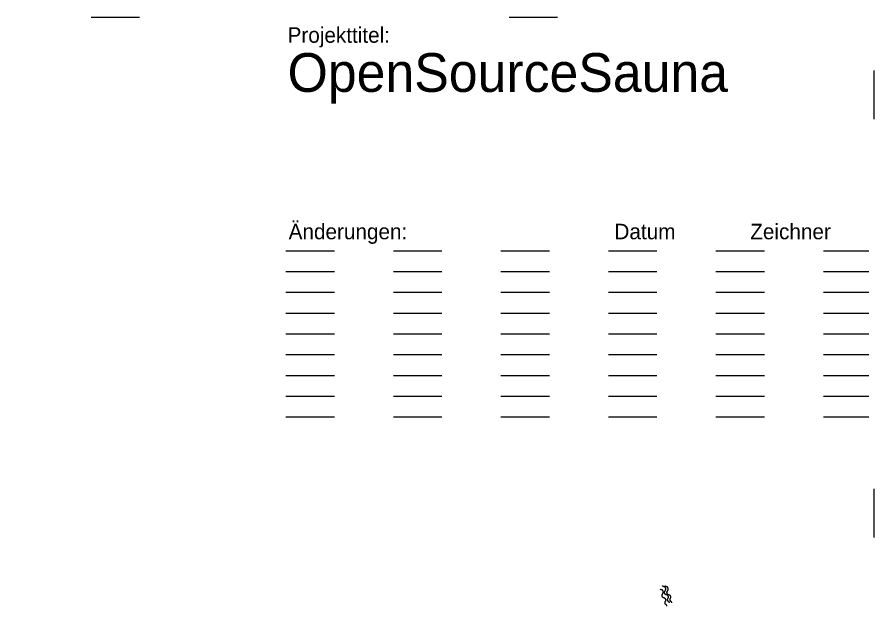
# Model space of a CAD drawing. Header units: metres. Extents: x -10.1 to 11.3, y -12.1 to -0.2.
# Drawn here: x 1.009 to 2.775, y -3.441 to -2.224 of the extents above; entities that cross this region are included whole.
import ezdxf

# ---------------------------------------------------------------- set-up
doc = ezdxf.new("R2010")
doc.units = ezdxf.units.M
doc.header["$LTSCALE"] = 0.254
doc.linetypes.add('ACAD_ISO07W100', pattern=[3, 0, -3])
doc.linetypes.add('Dash Style-5', pattern=[0.041656, 0.013885, -0.027771])
for name, color, linetype, lineweight, true_color in [('Linie ... Line-Plankopf', 7, 'ACAD_ISO07W100', 5, 0x000000), ('Linie ... Linie-Ansicht', 7, 'Continuous', 5, 0x000000), ('Linie ... Linie-Verdeckt', 7, 'Dash Style-5', 5, 0x000000)]:
    doc.layers.add(name, color=color, linetype=linetype, lineweight=lineweight, true_color=true_color)
doc.styles.add('textstyle14', font='')
doc.styles.add('textstyle15', font='')
doc.styles.add('textstyle16', font='')
doc.styles.add('textstyle17', font='')
doc.styles.get('textstyle14').set_extended_font_data('Futura Lt BT')
doc.styles.get('textstyle15').set_extended_font_data('Futura Lt BT')
doc.styles.get('textstyle16').set_extended_font_data('Futura Lt BT')
doc.styles.get('textstyle17').set_extended_font_data('Futura Lt BT')

# ---------------------------------------------------------------- blocks, each defined once
blk = doc.blocks.new('Plankopf A4 hoch')
at = {"layer": 'Linie ... Line-Plankopf'}
for p, q in [((0, -2.673), (7.527, -2.673)), ((0, -2.941), (7.527, -2.941)), ((0, -3.209), (7.527, -3.209)), ((0, -3.477), (7.527, -3.477)), ((0, -3.745), (7.527, -3.745)), ((0, -4.013), (7.527, -4.013)), ((0, -4.281), (7.527, -4.281)), ((0, -4.548), (7.527, -4.548)), ((0, -4.816), (7.527, -4.816))]:
    blk.add_line(p, q, dxfattribs=at)
at = {"layer": 'Linie ... Linie-Verdeckt', "char_height": 0.3, "attachment_point": 1}
for s, insert, style in [('\\H0.2;Projekttitel: \\P\\H0.5;OpenSourceSauna', (0.022, 0.21), 'textstyle17'), ('\\H0.2;Änderungen:                                    Datum             Zeichner', (0.036, -2.325), 'textstyle15'), ('\\H0.2;Plannummer:\\~ \\H0.499999;6\\H0.2;\\PPlaninhalt: Detail der Gehrungsstöße, Verbindungsdetail\\PMaßstab: \\~1:10\\PDatum\\~31.1.2022', (0.063, -14.102), 'textstyle16'), ('\\H0.1;Entwurfsverfasser: Josef Lehner Dipl.-Ing. (FH)\\PDownload: \\c14313472;\\Lwww.github.com/mailtosepp/OpenSourceSauna\\P\\c0;\\lHomepage: \\c14313472;\\Lwww.opensourcesauna.de\\P\\c0;\\lBüro Team-Holzkopf\\PLiebigstraße 39 \\fFutura Lt BT|b0|i1|c0|p0;Gartenhaus\\P\\fFutura Lt BT|b0|i0|c0|p0;D-80538 München ', (0.021, -16.838), 'textstyle14')]:
    blk.add_mtext(s, dxfattribs=dict(at, insert=insert, style=style))

msp = doc.modelspace()

# ---------------------------------------------------------------- linework, layer by layer
at = {"layer": 'Linie ... Line-Plankopf', "flags": 128}
msp.add_lwpolyline([(-1.4248, -2.2237), (2.7752, -2.2237), (2.7752, -5.1937), (-1.4248, -5.1937)], close=True, dxfattribs=at)
at = {"layer": 'Linie ... Linie-Ansicht', "color": 7, "linetype": 'Continuous', "lineweight": 5}
for points in [[(2.3484, -3.4368), (2.3482, -3.4349), (2.3468, -3.434), (2.3454, -3.4331), (2.3448, -3.432), (2.3442, -3.4294), (2.3455, -3.4272), (2.3469, -3.425), (2.3462, -3.423), (2.3446, -3.4206), (2.3423, -3.4201), (2.3399, -3.4197), (2.3389, -3.4176), (2.3379, -3.4148), (2.3388, -3.4133), (2.3397, -3.4118), (2.3407, -3.4099), (2.341, -3.4089), (2.3409, -3.4074), (2.3408, -3.4059), (2.3404, -3.4051), (2.3392, -3.4035), (2.3374, -3.4033), (2.3356, -3.4032), (2.3344, -3.4019)], [(2.3536, -3.4304), (2.3535, -3.4285), (2.3521, -3.4276), (2.3507, -3.4268), (2.3501, -3.4257), (2.3494, -3.4231), (2.3508, -3.4209), (2.3521, -3.4187), (2.3514, -3.4166), (2.3498, -3.4142), (2.3475, -3.4138), (2.3451, -3.4133), (2.3441, -3.4112), (2.3432, -3.4084), (2.3441, -3.4069), (2.345, -3.4054), (2.3459, -3.4035), (2.3462, -3.4026), (2.3461, -3.4011), (2.346, -3.3995), (2.3456, -3.3988), (2.3444, -3.3971), (2.3426, -3.397), (2.3408, -3.3968), (2.3396, -3.3955)], [(2.3587, -3.4304), (2.3585, -3.4285), (2.3571, -3.4276), (2.3557, -3.4268), (2.3551, -3.4257), (2.3545, -3.4231), (2.3558, -3.4209), (2.3572, -3.4187), (2.3564, -3.4166), (2.3549, -3.4142), (2.3525, -3.4138), (2.3502, -3.4133), (2.3491, -3.4112), (2.3482, -3.4084), (2.3491, -3.4069), (2.35, -3.4054), (2.3509, -3.4035), (2.3512, -3.4026), (2.3511, -3.401), (2.351, -3.3995), (2.3506, -3.3987), (2.3494, -3.3971), (2.3476, -3.397), (2.3458, -3.3968), (2.3447, -3.3955)]]:
    msp.add_open_spline(points, degree=2, knots=[0, 0, 0, 1, 1, 2, 2, 3, 3, 4, 4, 5, 5, 6, 6, 7, 7, 8, 8, 9, 9, 10, 10, 11, 11, 12, 12, 12], dxfattribs=at)

# ---------------------------------------------------------------- block references
at = {"layer": 'Linie ... Line-Plankopf', "xscale": 0.1596916299559471, "yscale": 0.1596916299559471, "zscale": 0.1596916299559471}
msp.add_blockref('Plankopf A4 hoch', (1.5628, -2.2781), dxfattribs=at)

doc.saveas('drawing.dxf')
